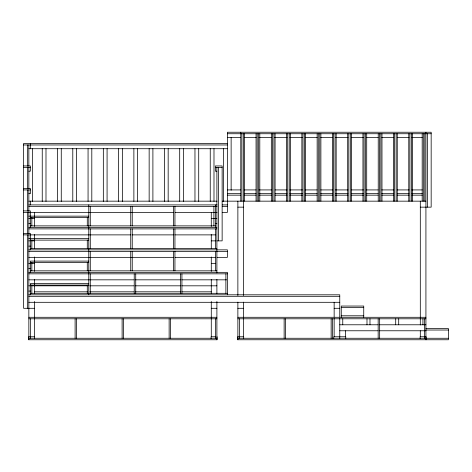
<?xml version="1.0" encoding="UTF-8"?>
<svg xmlns="http://www.w3.org/2000/svg" width="472" height="472" viewBox="0 0 472 472"><rect width="100%" height="100%" fill="white"/><g stroke="black" fill="none" stroke-linecap="round" stroke-linejoin="round"><path stroke-width="0.71" d="M227.386 133.735L240.62 133.735M240.785 133.735L431.166 133.735M227.386 137.482L240.62 137.482M244.295 137.482L256.213 137.482M258.998 137.482L271.642 137.482M274.58 137.482L287.07 137.482M289.879 137.482L302.499 137.482M305.319 137.482L317.19 137.482M320.759 137.482L332.618 137.482M335.462 137.482L348.047 137.482M351.64 137.482L363.475 137.482M366.343 137.482L378.166 137.482M381.783 137.482L393.595 137.482M397.223 137.482L409.023 137.482M411.926 137.482L422.251 137.482M227.386 143.47L23.6 143.47L23.6 308.299L34.462 308.299M23.6 144.969L227.386 144.969M28.845 148.715L227.386 148.715M23.6 165.949L30.344 165.949L30.344 171.194L28.845 171.194M23.6 167.448L30.344 167.448M215.397 167.448L222.141 167.448M216.896 171.194L215.397 171.194L215.397 165.949L222.141 165.949L222.141 240.867L216.896 240.867M23.6 188.428L30.344 188.428L30.344 193.667L28.845 193.667M23.6 189.921L30.344 189.921M227.386 189.921L240.62 189.921M244.295 189.921L256.06 189.921M258.998 189.921L271.506 189.921M275.176 189.921L286.947 189.921M289.879 189.921L302.387 189.921M305.319 189.921L317.096 189.921M320.759 189.921L332.536 189.921M335.462 189.921L347.976 189.921M351.64 189.921L363.422 189.921M366.343 189.921L378.125 189.921M381.783 189.921L393.571 189.921M397.223 189.921L409.012 189.921M411.926 189.921L422.245 189.921M227.386 193.667L240.62 193.667M244.295 193.667L256.06 193.667M259.004 193.667L271.506 193.667M275.182 193.667L286.947 193.667M289.885 193.667L302.387 193.667M305.331 193.667L317.096 193.667M320.771 193.667L332.536 193.667M335.48 193.667L347.976 193.667M351.658 193.667L363.422 193.667M366.361 193.667L378.125 193.667M381.807 193.667L393.571 193.667M397.247 193.667L409.012 193.667M411.95 193.667L422.245 193.667M227.386 195.166L240.62 195.166M244.295 195.166L256.06 195.166M259.004 195.166L271.506 195.166M275.182 195.166L286.947 195.166M289.885 195.166L302.387 195.166M305.331 195.166L317.096 195.166M320.771 195.166L332.536 195.166M335.48 195.166L347.976 195.166M351.658 195.166L363.422 195.166M366.361 195.166L378.125 195.166M381.807 195.166L393.571 195.166M397.247 195.166L409.012 195.166M411.95 195.166L422.245 195.166M28.845 201.16L217.09 201.16M222.235 201.16L425.921 201.16M28.845 204.907L217.09 204.907M222.235 204.907L227.386 204.907M28.845 206.406L217.09 206.406M222.235 206.406L227.386 206.406M237.87 207.155L243.493 207.155M420.304 207.155L431.166 207.155L431.166 132.237L227.386 132.237L227.386 212.4L222.235 212.4M23.6 210.901L30.344 210.901L30.344 227.386M23.6 212.4L173.708 212.4M175.177 212.4L217.09 212.4M28.845 216.147L88.783 216.147M30.344 217.645L88.783 217.645M28.845 218.394L30.249 218.394M31.653 218.394L34.462 218.394M211.279 218.394L216.896 218.394M28.845 223.639L30.344 223.639M215.397 223.639L216.896 223.639M30.344 225.887L215.397 225.887M28.845 227.386L216.896 227.386M28.845 228.885L216.896 228.885M23.6 233.38L30.344 233.38L30.344 249.859M23.6 234.879L130.614 234.879M132.089 234.879L173.383 234.879M174.858 234.879L215.492 234.879M28.845 238.62L88.783 238.62M30.344 240.118L88.783 240.118M28.845 240.867L30.249 240.867M31.653 240.867L34.462 240.867M211.279 240.867L215.492 240.867M28.845 246.113L30.344 246.113M30.344 248.36L216.896 248.36M28.845 249.859L227.386 249.859L227.386 257.352L217.09 257.352M28.845 251.358L216.896 251.358M217.09 251.358L227.386 251.358M28.845 257.352L173.708 257.352M175.177 257.352L215.621 257.352M88.783 261.099L30.344 261.099L30.344 272.338M30.344 262.597L88.783 262.597M28.845 263.346L30.249 263.346M31.653 263.346L34.462 263.346M211.279 263.346L215.492 263.346M28.845 268.592L30.344 268.592M30.344 270.839L216.896 270.839M28.845 272.338L227.386 272.338L227.386 294.811M28.845 273.837L227.386 273.837M28.845 279.831L133.995 279.831M135.47 279.831L180.322 279.831M181.791 279.831L226.648 279.831M88.783 283.572L30.344 283.572L30.344 294.811M30.344 285.07L88.783 285.07M28.845 285.82L30.249 285.82M31.653 285.82L87.509 285.82M89.715 285.82L133.918 285.82M135.393 285.82L180.333 285.82M181.808 285.82L216.896 285.82M28.845 291.065L30.344 291.065M34.462 291.814L87.509 291.814M89.715 291.814L133.918 291.814M135.393 291.814L180.333 291.814M181.808 291.814L211.279 291.814M30.344 293.313L227.386 293.313M28.845 294.811L339.763 294.811L339.763 317.06M28.845 296.31L339.763 296.31M28.845 302.304L339.763 302.304M341.262 307.549L363.741 307.549M211.279 308.299L216.896 308.299M237.87 308.299L243.493 308.299M334.147 308.299L339.763 308.299M341.262 315.792L363.741 315.792M28.845 317.29L216.896 317.29M237.87 317.29L425.921 317.29M28.845 318.789L216.896 318.789M237.87 318.789L425.921 318.789M339.763 324.783L378.06 324.783M379.529 324.783L425.921 324.783M425.921 328.53L448.4 328.53L448.4 339.763L237.687 339.763L237.687 336.766L243.682 336.766L243.682 338.566M425.921 330.028L448.4 330.028M339.763 330.772L378.06 330.772M379.529 330.772L425.921 330.772M215.751 336.766L211.09 336.766L211.09 338.566M28.845 338.265L216.896 338.265M237.87 338.265L448.4 338.265M427.42 133.735L427.42 207.155M426.11 339.763L426.11 336.766L420.115 336.766L420.115 338.566M425.921 132.237L425.921 339.763M424.8 133.735L424.8 201.16M424.428 318.789L424.428 338.265M423.301 133.735L423.301 201.16M422.93 318.789L422.93 324.783M422.18 133.735L422.18 201.16M420.304 201.16L420.304 324.984M420.304 330.772L420.304 336.766M412.522 133.735L412.522 201.16M411.401 133.735L411.401 201.16M409.902 133.735L409.902 201.16M408.776 133.735L408.776 201.16M398.704 318.789L398.704 324.783M397.253 133.735L397.253 201.16M396.126 133.735L396.126 201.16M395.707 318.789L395.707 324.783M394.627 133.735L394.627 201.16M393.506 133.735L393.506 201.16M381.978 133.735L381.978 201.16M380.857 133.735L380.857 201.16M379.659 318.789L379.659 338.265M379.358 133.735L379.358 201.16M378.231 133.735L378.231 201.16M378.161 318.789L378.161 338.265M369.983 318.789L369.983 324.783M366.986 318.789L366.986 324.783M366.709 133.735L366.709 201.16M365.582 133.735L365.582 201.16M364.083 133.735L364.083 201.16M363.741 317.29L363.741 306.051L341.262 306.051L341.262 317.29M362.962 133.735L362.962 201.16M351.433 133.735L351.433 201.16M350.312 133.735L350.312 201.16M348.814 133.735L348.814 201.16M347.687 133.735L347.687 201.16M345.758 338.566L345.758 336.766L333.769 336.766L333.769 338.566M345.386 330.772L345.386 336.766M342.761 318.789L342.761 324.783M339.763 318.517L339.763 338.566M336.164 133.735L336.164 201.16M335.037 133.735L335.037 201.16M334.147 302.304L334.147 317.06M334.147 318.517L334.147 336.766M333.539 133.735L333.539 201.16M332.648 318.789L332.648 338.265M332.418 133.735L332.418 201.16M331.149 318.789L331.149 338.265M320.889 133.735L320.889 201.16M319.768 133.735L319.768 201.16M318.27 133.735L318.27 201.16M317.143 133.735L317.143 201.16M305.62 133.735L305.62 201.16M304.493 133.735L304.493 201.16M302.994 133.735L302.994 201.16M301.873 133.735L301.873 201.16M290.345 133.735L290.345 201.16M289.224 133.735L289.224 201.16M287.725 133.735L287.725 201.16M286.598 133.735L286.598 201.16M285.637 318.789L285.637 338.265M284.138 318.789L284.138 338.265M275.076 133.735L275.076 201.16M273.949 133.735L273.949 201.16M272.45 133.735L272.45 201.16M271.329 133.735L271.329 201.16M259.801 133.735L259.801 201.16M258.68 133.735L258.68 201.16M257.181 133.735L257.181 201.16M256.054 133.735L256.054 201.16M244.531 133.735L244.531 201.16M243.493 201.16L243.493 295.525M243.493 302.157L243.493 336.766M243.404 133.735L243.404 201.16M241.906 133.735L241.906 201.16M240.785 132.237L240.785 201.16M239.369 318.789L239.369 338.265M237.87 201.16L237.87 295.525M237.87 302.157L237.87 339.763M231.132 137.405L231.132 190.251M225.887 273.837L225.887 293.313M223.639 148.639L223.639 201.408M218.394 167.448L218.394 240.867M217.085 336.766L217.085 339.763L28.656 339.763L28.656 336.766L34.651 336.766L34.651 338.566M216.896 167.448L216.896 272.893M216.896 279.418L216.896 293.578M216.896 301.478L216.896 339.763M215.397 204.907L215.397 227.386M215.397 228.885L215.397 248.36M215.397 251.358L215.397 270.839M215.397 318.789L215.397 338.265M213.987 148.639L213.987 201.408M213.899 206.406L213.899 225.887M211.279 212.4L211.279 226.483M211.279 234.566L211.279 248.537M211.279 256.974L211.279 271.424M211.279 279.418L211.279 293.578M211.279 301.478L211.279 336.766M210.241 148.639L210.241 201.408M198.712 148.639L198.712 201.408M194.965 148.639L194.965 201.408M183.443 148.639L183.443 201.408M181.932 273.837L181.932 293.313M180.434 273.837L180.434 293.313M179.696 148.639L179.696 201.408M174.941 206.406L174.941 225.887M174.941 228.885L174.941 248.36M174.941 251.358L174.941 270.839M173.442 206.406L173.442 225.887M173.442 228.885L173.442 248.36M173.442 251.358L173.442 270.839M170.634 318.789L170.634 338.265M169.135 318.789L169.135 338.265M168.168 148.639L168.168 201.408M164.421 148.639L164.421 201.408M152.898 148.639L152.898 201.408M149.152 148.639L149.152 201.408M137.623 148.639L137.623 201.408M135.73 273.837L135.73 293.313M134.231 273.837L134.231 293.313M133.877 148.639L133.877 201.408M132.237 206.406L132.237 225.887M132.237 228.885L132.237 248.36M132.237 251.358L132.237 270.839M130.738 206.406L130.738 225.887M130.738 228.885L130.738 248.36M130.738 251.358L130.738 270.839M123.617 318.789L123.617 338.265M122.348 148.639L122.348 201.408M122.118 318.789L122.118 338.265M118.608 148.639L118.608 201.408M107.079 148.639L107.079 201.408M103.333 148.639L103.333 201.408M91.804 148.639L91.804 201.408M90.282 206.406L90.282 225.887M90.282 228.885L90.282 248.36M90.282 251.358L90.282 270.839M90.282 273.837L90.282 293.313M88.783 204.907L88.783 294.811M88.063 148.639L88.063 201.408M87.285 217.645L87.285 225.887M87.285 240.118L87.285 248.36M87.285 262.597L87.285 270.839M87.285 285.07L87.285 293.313M76.606 318.789L76.606 338.265M76.535 148.639L76.535 201.408M75.107 318.789L75.107 338.265M72.788 148.639L72.788 201.408M61.26 148.639L61.26 201.408M57.513 148.639L57.513 201.408M45.99 148.639L45.99 201.408M42.244 148.639L42.244 201.408M34.462 212.4L34.462 226.483M34.462 234.566L34.462 248.537M34.462 256.974L34.462 271.424M34.462 279.418L34.462 293.578M34.462 301.478L34.462 336.766M32.592 148.639L32.592 201.408M31.842 217.645L31.842 225.887M31.842 240.118L31.842 248.36M31.842 262.597L31.842 270.839M31.842 285.07L31.842 293.313M30.344 143.47L30.344 148.715M30.344 201.16L30.344 204.907M30.344 318.789L30.344 338.265M28.845 144.969L28.845 166.262M28.845 167.448L28.845 188.741M28.845 189.921L28.845 211.503M28.845 212.4L28.845 233.693M28.845 234.879L28.845 339.763M27.346 144.969L27.346 166.262M27.346 167.448L27.346 188.741M27.346 189.921L27.346 211.214M27.346 212.4L27.346 233.693M27.346 234.879L27.346 308.299"/></g></svg>
